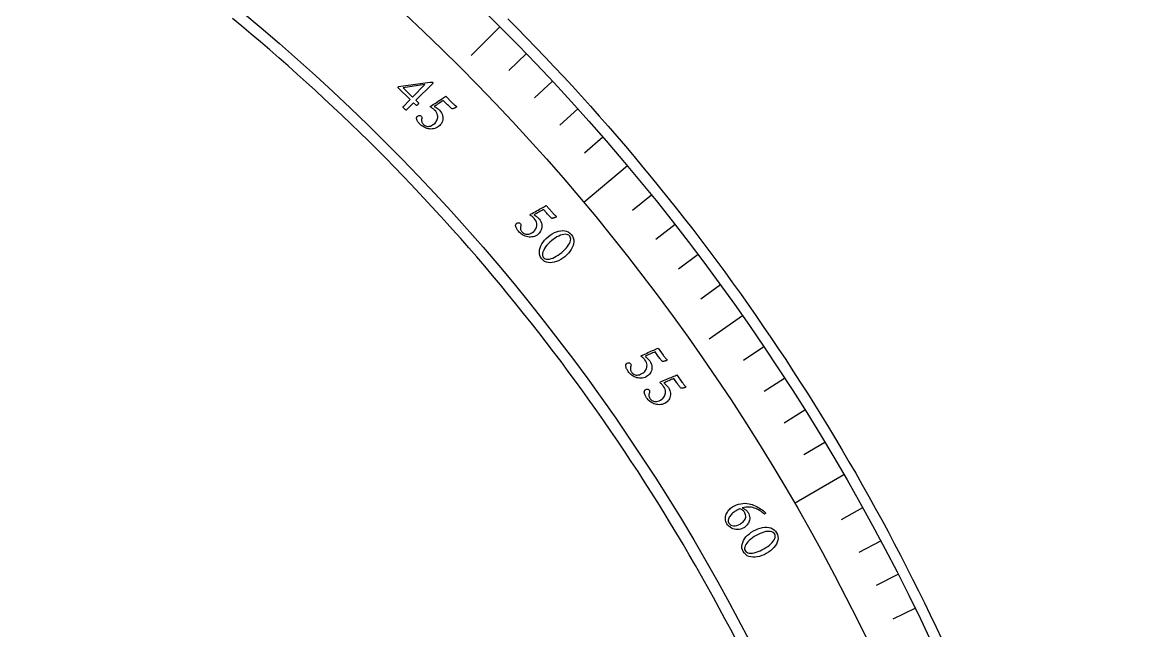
# Model space of a CAD drawing. Header units: millimetres. Extents: x -78 to 78, y -78 to 100.
# Drawn here: x 37.74 to 77.6, y 33.22 to 55.03 of the extents above; entities that cross this region are included whole.
import ezdxf

# ---------------------------------------------------------------- set-up
doc = ezdxf.new("R2010")
doc.units = ezdxf.units.MM
for name, color, linetype in [('CUT_INNER', 6, 'Continuous'), ('CUT_OUTER', 1, 'Continuous'), ('ENGRAVE', 7, 'Continuous'), ('ENGRAVE_FINE', 8, 'Continuous'), ('TEXT', 5, 'Continuous')]:
    doc.layers.add(name, color=color, linetype=linetype)

msp = doc.modelspace()

# ---------------------------------------------------------------- linework, layer by layer
at = {"layer": 'CUT_INNER'}
msp.add_lwpolyline([(63.3508, 32.8686), (63.148, 33.2567), (62.9427, 33.6436), (62.7351, 34.0292), (62.5251, 34.4135), (62.3128, 34.7965), (62.0981, 35.1781), (61.8811, 35.5585), (61.6617, 35.9375), (61.4401, 36.3152), (61.2161, 36.6915), (60.9898, 37.0664), (60.7612, 37.44), (60.5303, 37.8121), (60.2972, 38.1828), (60.0618, 38.552), (59.8241, 38.9198), (59.5842, 39.2862), (59.342, 39.651), (59.0976, 40.0144), (58.8509, 40.3763), (58.6021, 40.7366), (58.351, 41.0954), (58.0978, 41.4527), (57.8423, 41.8084), (57.5847, 42.1625), (57.3249, 42.5151), (57.063, 42.866), (56.7989, 43.2153), (56.5326, 43.563), (56.2643, 43.9091), (55.9938, 44.2535), (55.7212, 44.5962), (55.4465, 44.9373), (55.1698, 45.2766), (54.8909, 45.6143), (54.61, 45.9503), (54.327, 46.2845), (54.042, 46.6169), (53.7549, 46.9477), (53.4659, 47.2766), (53.1748, 47.6038), (52.8817, 47.9292), (52.5866, 48.2527), (52.2895, 48.5745), (51.9905, 48.8944), (51.6895, 49.2125), (51.3866, 49.5287), (51.0817, 49.8431), (50.7749, 50.1556), (50.4662, 50.4662), (50.1556, 50.7749), (49.8431, 51.0817), (49.5287, 51.3866), (49.2125, 51.6895), (48.8944, 51.9905), (48.5745, 52.2895), (48.2527, 52.5866), (47.9292, 52.8817), (47.6038, 53.1748), (47.2766, 53.4659), (46.9477, 53.7549), (46.6169, 54.042), (46.2845, 54.327), (45.9503, 54.61), (45.6143, 54.8909), (45.2766, 55.1698)], dxfattribs=at)
at = {"layer": 'CUT_OUTER'}
msp.add_lwpolyline([(55.1543, 55.1543), (55.4917, 54.8149), (55.827, 54.4733), (56.1602, 54.1298), (56.4913, 53.7842), (56.8202, 53.4365), (57.147, 53.0869), (57.4717, 52.7352), (57.7942, 52.3816), (58.1145, 52.026), (58.4326, 51.6684), (58.7486, 51.3089), (59.0623, 50.9475), (59.3738, 50.5841), (59.683, 50.2189), (59.9901, 49.8517), (60.2948, 49.4827), (60.5973, 49.1118), (60.8975, 48.739), (61.1954, 48.3645), (61.491, 47.9881), (61.7843, 47.6099), (62.0753, 47.2299), (62.3639, 46.8481), (62.6502, 46.4645), (62.9341, 46.0793), (63.2157, 45.6922), (63.4948, 45.3035), (63.7716, 44.913), (64.046, 44.5209), (64.318, 44.1271), (64.5875, 43.7316), (64.8546, 43.3345), (65.1193, 42.9357), (65.3815, 42.5353), (65.6413, 42.1334), (65.8986, 41.7298), (66.1534, 41.3247), (66.4057, 40.918), (66.6555, 40.5098), (66.9028, 40.1), (67.1476, 39.6888), (67.3899, 39.276), (67.6296, 38.8618), (67.8668, 38.4461), (68.1014, 38.0289), (68.3335, 37.6103), (68.563, 37.1903), (68.7899, 36.7689), (69.0142, 36.3462), (69.2359, 35.922), (69.455, 35.4965), (69.6715, 35.0697), (69.8854, 34.6415), (70.0966, 34.2121), (70.3052, 33.7813), (70.5112, 33.3493), (70.7145, 32.916)], dxfattribs=at)
at = {"layer": 'ENGRAVE'}
for points in [[(54.873, 54.873), (53.8417, 53.8417)], [(59.4467, 49.8817), (57.8824, 48.5691)], [(63.568, 44.5108), (62.3732, 43.6742)], [(67.2055, 38.8011), (65.437, 37.7801)]]:
    msp.add_lwpolyline(points, dxfattribs=at)
for radius in [77.6022, 75.5602, 71.7678]:
    msp.add_circle((0, 0), radius, dxfattribs=at)
at = {"layer": 'ENGRAVE_FINE'}
for points in [[(55.8224, 53.907), (55.1928, 53.2991)], [(56.7547, 52.9246), (56.1146, 52.3277)], [(57.6697, 51.926), (57.0193, 51.3404)], [(58.5671, 50.9116), (57.9066, 50.3375)], [(60.3082, 48.8366), (59.6281, 48.2859)], [(61.1514, 47.7767), (60.4617, 47.2379)], [(61.9759, 46.7022), (61.2769, 46.1755)], [(62.7815, 45.6134), (62.0735, 45.099)], [(64.3351, 43.3946), (63.6096, 42.9052)], [(65.0827, 42.2652), (64.3487, 41.7885)], [(65.8104, 41.1229), (65.0682, 40.6591)], [(66.5181, 39.9681), (65.7679, 39.5173)], [(67.8724, 37.6223), (67.107, 37.198)], [(68.5187, 36.432), (67.746, 36.0212)], [(69.1441, 35.2307), (68.3643, 34.8333)], [(69.7484, 34.0186), (68.9618, 33.6349)]]:
    msp.add_lwpolyline(points, dxfattribs=at)
at = {"layer": 'TEXT'}
for points in [[(52.4555, 52.8806), (52.4608, 52.8743), (52.464, 52.8676), (52.4652, 52.8607), (52.4644, 52.8534), (52.4621, 52.8464), (52.4593, 52.8401), (52.4557, 52.8344), (52.4514, 52.8294), (51.8597, 52.2334), (51.9495, 52.1441), (51.9521, 52.1392), (51.9522, 52.1321), (51.9498, 52.1229), (51.9449, 52.1117), (51.938, 52.0993), (51.9295, 52.0869), (51.9195, 52.0746), (51.908, 52.0622), (51.8998, 52.0546), (51.8922, 52.0487), (51.8852, 52.0446), (51.8787, 52.0421), (51.7736, 52.1467), (51.5108, 51.882), (51.5099, 51.8824), (51.5073, 51.8835), (51.503, 51.8854), (51.4969, 51.888), (51.4881, 51.8935), (51.4754, 51.9037), (51.4588, 51.9186), (51.4384, 51.9384), (51.4156, 51.9625), (51.401, 51.9815), (51.3947, 51.9954), (51.3967, 52.0042), (51.6543, 52.2649), (51.2261, 52.6846), (51.225, 52.6908), (51.2248, 52.6969), (51.2256, 52.7031), (51.2273, 52.7093), (51.2296, 52.7151), (51.2322, 52.7202), (51.2349, 52.7245), (51.2378, 52.728), (52.3716, 52.887), (52.3809, 52.8877), (52.3916, 52.8883), (52.4038, 52.8888), (52.4174, 52.8892), (52.4306, 52.889), (52.4413, 52.8874), (52.4496, 52.8847), (52.4555, 52.8806)], [(52.1787, 52.7955), (51.3989, 52.6869), (51.7402, 52.3517)], [(52.7048, 51.8793), (52.7452, 51.8331), (52.7772, 51.7854), (52.8006, 51.7362), (52.8157, 51.6854), (52.8233, 51.6343), (52.8248, 51.5843), (52.8201, 51.5354), (52.8091, 51.4876), (52.7927, 51.4422), (52.7716, 51.4006), (52.7458, 51.3629), (52.7153, 51.3291), (52.6751, 51.294), (52.6327, 51.265), (52.5881, 51.2419), (52.5412, 51.2249), (52.4931, 51.2133), (52.4447, 51.2067), (52.3959, 51.205), (52.3469, 51.2084), (52.2982, 51.2163), (52.2506, 51.2284), (52.2039, 51.2447), (52.1583, 51.2652), (52.1144, 51.2894), (52.0731, 51.3168), (52.0342, 51.3475), (51.9979, 51.3813), (51.983, 51.3974), (51.9674, 51.4164), (51.9511, 51.4383), (51.934, 51.463), (51.9176, 51.4893), (51.9036, 51.5157), (51.8918, 51.5424), (51.8823, 51.5692), (51.882, 51.5758), (51.8824, 51.5846), (51.8836, 51.5958), (51.8856, 51.6092), (51.8889, 51.6232), (51.8938, 51.6358), (51.9005, 51.647), (51.9089, 51.6569), (51.9256, 51.6711), (51.9431, 51.6814), (51.9615, 51.6876), (51.9807, 51.69), (51.9994, 51.6887), (52.0163, 51.6843), (52.0313, 51.6767), (52.0445, 51.666), (52.0575, 51.6499), (52.0659, 51.6324), (52.0696, 51.6136), (52.0688, 51.5935), (52.0659, 51.573), (52.0639, 51.5531), (52.0626, 51.5338), (52.0621, 51.515), (52.0633, 51.4937), (52.0671, 51.473), (52.0737, 51.4529), (52.083, 51.4333), (52.0941, 51.4146), (52.1061, 51.3971), (52.1192, 51.3806), (52.1332, 51.3654), (52.1544, 51.3466), (52.1786, 51.3305), (52.2057, 51.3171), (52.2357, 51.3063), (52.2682, 51.2994), (52.3028, 51.2979), (52.3394, 51.3016), (52.3782, 51.3105), (52.4185, 51.326), (52.4597, 51.3492), (52.502, 51.3803), (52.5451, 51.4191), (52.5681, 51.4445), (52.5885, 51.4734), (52.6065, 51.5058), (52.622, 51.5417), (52.6335, 51.5802), (52.6395, 51.6205), (52.64, 51.6624), (52.6349, 51.7061), (52.6226, 51.7506), (52.6013, 51.7951), (52.571, 51.8396), (52.5316, 51.884), (52.5178, 51.8972), (52.501, 51.9115), (52.4812, 51.9272), (52.4584, 51.9441), (52.4354, 51.9601), (52.415, 51.9728), (52.3972, 51.9823), (52.382, 51.9887), (52.3801, 51.9914), (52.3793, 51.9949), (52.3794, 51.9991), (52.3805, 52.0041), (52.3823, 52.0093), (52.3847, 52.0142), (52.3877, 52.0186), (52.3913, 52.0226), (52.4424, 52.0563), (52.4935, 52.09), (52.5445, 52.1237), (52.5956, 52.1574), (52.6459, 52.1904), (52.6944, 52.2224), (52.7412, 52.2531), (52.7862, 52.2827), (52.8283, 52.3105), (52.8661, 52.3358), (52.8996, 52.3586), (52.9289, 52.3789), (53.1522, 52.1523), (53.168, 52.1366), (53.1843, 52.1211), (53.2012, 52.1058), (53.2187, 52.0906), (53.2359, 52.0763), (53.2518, 52.0635), (53.2664, 52.0521), (53.2798, 52.0422), (53.291, 52.0342), (53.299, 52.0285), (53.3038, 52.025), (53.3053, 52.0239), (53.3068, 52.0179), (53.3082, 52.0124), (53.3095, 52.0073), (53.3107, 52.0028), (53.3113, 51.9987), (53.3108, 51.9948), (53.3093, 51.9913), (53.3067, 51.9881), (53.3031, 51.9853), (53.2969, 51.9813), (53.2883, 51.9763), (53.2771, 51.9701), (53.2641, 51.9634), (53.25, 51.9568), (53.2349, 51.9503), (53.2187, 51.944), (53.2022, 51.9383), (53.1859, 51.9339), (53.1699, 51.9307), (53.1543, 51.9288), (53.1365, 51.9438), (53.1172, 51.9604), (53.0964, 51.9786), (53.074, 51.9983), (53.0501, 52.02), (53.0246, 52.0441), (52.9976, 52.0704), (52.969, 52.0991), (52.842, 52.2279), (52.8008, 52.201), (52.7595, 52.1737), (52.7179, 52.146), (52.6761, 52.118), (52.6347, 52.0902), (52.594, 52.0633), (52.5541, 52.0375), (52.515, 52.0125), (52.5376, 52.0016), (52.5621, 51.9878), (52.5885, 51.971), (52.6169, 51.9513), (52.6444, 51.931), (52.6682, 51.9122), (52.6883, 51.8949), (52.7048, 51.8793)], [(56.2754, 47.9827), (56.3124, 47.9337), (56.3409, 47.8839), (56.3608, 47.833), (56.3721, 47.7813), (56.3761, 47.7298), (56.374, 47.6799), (56.3658, 47.6314), (56.3515, 47.5845), (56.3319, 47.5404), (56.3079, 47.5004), (56.2794, 47.4647), (56.2466, 47.4331), (56.204, 47.401), (56.1596, 47.375), (56.1135, 47.3552), (56.0655, 47.3416), (56.0167, 47.3335), (55.9679, 47.3303), (55.9192, 47.3322), (55.8705, 47.339), (55.8225, 47.3504), (55.7758, 47.3659), (55.7305, 47.3855), (55.6864, 47.4092), (55.6444, 47.4364), (55.6051, 47.4667), (55.5686, 47.5001), (55.5348, 47.5364), (55.5211, 47.5536), (55.5069, 47.5736), (55.4921, 47.5966), (55.4768, 47.6225), (55.4624, 47.6499), (55.4502, 47.6773), (55.4404, 47.7047), (55.4329, 47.7321), (55.433, 47.7387), (55.4341, 47.7475), (55.4361, 47.7585), (55.439, 47.7718), (55.4433, 47.7855), (55.4491, 47.7977), (55.4566, 47.8084), (55.4657, 47.8177), (55.4833, 47.8307), (55.5015, 47.8396), (55.5203, 47.8446), (55.5396, 47.8455), (55.5582, 47.843), (55.5747, 47.8374), (55.5892, 47.8287), (55.6016, 47.817), (55.6134, 47.8), (55.6205, 47.782), (55.6229, 47.763), (55.6206, 47.743), (55.6163, 47.7228), (55.6128, 47.7031), (55.6102, 47.6839), (55.6083, 47.6652), (55.608, 47.6439), (55.6104, 47.623), (55.6155, 47.6024), (55.6233, 47.5822), (55.6331, 47.5628), (55.6438, 47.5444), (55.6557, 47.5271), (55.6685, 47.5109), (55.6884, 47.4906), (55.7114, 47.4728), (55.7374, 47.4575), (55.7666, 47.4446), (55.7985, 47.4355), (55.8329, 47.4314), (55.8697, 47.4325), (55.909, 47.4387), (55.9503, 47.4512), (55.9931, 47.4715), (56.0374, 47.4994), (56.0833, 47.535), (56.108, 47.5587), (56.1304, 47.5861), (56.1507, 47.6171), (56.1687, 47.6518), (56.1829, 47.6895), (56.1918, 47.7292), (56.1953, 47.771), (56.1934, 47.8149), (56.1843, 47.8602), (56.1662, 47.9061), (56.1391, 47.9526), (56.103, 47.9998), (56.0902, 48.0138), (56.0744, 48.0294), (56.0558, 48.0464), (56.0343, 48.0649), (56.0125, 48.0825), (55.993, 48.0966), (55.9759, 48.1074), (55.9612, 48.1148), (55.9596, 48.1176), (55.959, 48.1212), (55.9594, 48.1254), (55.9608, 48.1303), (55.963, 48.1354), (55.9658, 48.14), (55.9691, 48.1442), (55.973, 48.148), (56.0263, 48.178), (56.0797, 48.2079), (56.133, 48.2379), (56.1864, 48.2678), (56.2389, 48.2972), (56.2895, 48.3256), (56.3384, 48.3529), (56.3854, 48.3792), (56.4294, 48.4039), (56.4689, 48.4265), (56.504, 48.4468), (56.5346, 48.465), (56.7412, 48.223), (56.7558, 48.2062), (56.771, 48.1896), (56.7868, 48.1731), (56.8031, 48.1567), (56.8192, 48.1412), (56.8342, 48.1273), (56.848, 48.1149), (56.8606, 48.1041), (56.8712, 48.0953), (56.8787, 48.089), (56.8832, 48.0852), (56.8848, 48.084), (56.8858, 48.0779), (56.8868, 48.0723), (56.8877, 48.0672), (56.8886, 48.0626), (56.8889, 48.0584), (56.8881, 48.0546), (56.8864, 48.0512), (56.8835, 48.0482), (56.8797, 48.0456), (56.8733, 48.0421), (56.8643, 48.0377), (56.8527, 48.0323), (56.8393, 48.0266), (56.8248, 48.021), (56.8093, 48.0156), (56.7927, 48.0104), (56.7757, 48.006), (56.7592, 48.0027), (56.743, 48.0007), (56.7273, 47.9999), (56.7106, 48.0162), (56.6926, 48.0341), (56.6731, 48.0537), (56.6522, 48.075), (56.6299, 48.0984), (56.6062, 48.1242), (56.5811, 48.1524), (56.5546, 48.1831), (56.4372, 48.3205), (56.3942, 48.2966), (56.351, 48.2724), (56.3075, 48.2478), (56.2639, 48.2228), (56.2205, 48.198), (56.178, 48.1741), (56.1364, 48.1512), (56.0956, 48.1291), (56.1174, 48.1166), (56.1408, 48.1011), (56.166, 48.0825), (56.1929, 48.0608), (56.2188, 48.0385), (56.2413, 48.0181), (56.2601, 47.9994), (56.2754, 47.9827)], [(57.4295, 47.4217), (57.4716, 47.3615), (57.5008, 47.2983), (57.5172, 47.2323), (57.5206, 47.1634), (57.5125, 47.0932), (57.4943, 47.0229), (57.466, 46.9527), (57.4277, 46.8825), (57.3808, 46.8137), (57.3267, 46.7479), (57.2655, 46.685), (57.1972, 46.625), (57.1246, 46.5702), (57.0505, 46.5231), (56.975, 46.4835), (56.8981, 46.4515), (56.8215, 46.4281), (56.7469, 46.4141), (56.6745, 46.4097), (56.604, 46.4147), (56.5375, 46.4304), (56.4765, 46.4579), (56.4212, 46.4971), (56.3715, 46.548), (56.332, 46.6051), (56.3047, 46.666), (56.2896, 46.7306), (56.2866, 46.7991), (56.2947, 46.8696), (56.3124, 46.9404), (56.3398, 47.0114), (56.377, 47.0826), (56.4227, 47.1524), (56.4756, 47.2193), (56.5358, 47.2833), (56.6032, 47.3443), (56.6751, 47.3999), (56.7486, 47.448), (56.8237, 47.4884), (56.9004, 47.5211), (56.9769, 47.545), (57.0516, 47.5591), (57.1244, 47.5632), (57.1952, 47.5574), (57.2623, 47.5409), (57.3238, 47.5127), (57.3795, 47.473), (57.4295, 47.4217)], [(57.376, 47.3632), (57.3442, 47.3936), (57.3066, 47.415), (57.2631, 47.4275), (57.2138, 47.4309), (57.1601, 47.4262), (57.1034, 47.4141), (57.0437, 47.3947), (56.9811, 47.368), (56.917, 47.3346), (56.8527, 47.2955), (56.7884, 47.2505), (56.7239, 47.1997), (56.6629, 47.146), (56.6073, 47.0913), (56.5571, 47.0353), (56.5122, 46.9782), (56.4738, 46.9215), (56.4427, 46.8669), (56.4189, 46.8144), (56.4024, 46.7639), (56.3943, 46.7168), (56.3956, 46.6746), (56.4063, 46.6373), (56.4265, 46.6047), (56.4597, 46.5728), (56.4985, 46.5508), (56.543, 46.5387), (56.593, 46.5364), (56.6474, 46.5429), (56.7048, 46.5568), (56.7651, 46.5782), (56.8285, 46.6072), (56.8932, 46.6424), (56.9578, 46.6826), (57.0222, 46.7277), (57.0864, 46.7777), (57.1484, 46.8313), (57.2044, 46.8854), (57.2545, 46.9402), (57.2985, 46.9956), (57.3359, 47.0504), (57.3659, 47.1035), (57.3884, 47.1548), (57.4036, 47.2044), (57.4105, 47.2509), (57.4082, 47.2928), (57.3967, 47.3303), (57.376, 47.3632)], [(60.2432, 42.8953), (60.2758, 42.8434), (60.2998, 42.7912), (60.3152, 42.7389), (60.322, 42.6863), (60.3216, 42.6347), (60.3151, 42.5851), (60.3027, 42.5376), (60.2843, 42.4921), (60.2609, 42.4498), (60.2335, 42.4121), (60.2021, 42.379), (60.1666, 42.3504), (60.1214, 42.3221), (60.0749, 42.3001), (60.0272, 42.2844), (59.9782, 42.275), (59.9289, 42.2712), (59.88, 42.2723), (59.8317, 42.2784), (59.7838, 42.2894), (59.737, 42.305), (59.6918, 42.3245), (59.6483, 42.3479), (59.6065, 42.3754), (59.567, 42.4062), (59.5305, 42.4398), (59.497, 42.4762), (59.4665, 42.5154), (59.4544, 42.5336), (59.442, 42.5548), (59.4293, 42.579), (59.4163, 42.6061), (59.4043, 42.6347), (59.3946, 42.663), (59.3872, 42.6912), (59.3821, 42.7192), (59.3828, 42.7257), (59.3846, 42.7344), (59.3876, 42.7452), (59.3917, 42.7582), (59.3971, 42.7714), (59.404, 42.7831), (59.4123, 42.7931), (59.4222, 42.8016), (59.4409, 42.813), (59.4598, 42.8203), (59.479, 42.8236), (59.4983, 42.8229), (59.5166, 42.8187), (59.5326, 42.8117), (59.5462, 42.8018), (59.5575, 42.7891), (59.5678, 42.7711), (59.5733, 42.7526), (59.5741, 42.7334), (59.57, 42.7137), (59.564, 42.6939), (59.5588, 42.6746), (59.5545, 42.6557), (59.551, 42.6372), (59.5488, 42.616), (59.5494, 42.595), (59.5527, 42.5741), (59.5587, 42.5533), (59.5667, 42.5331), (59.5759, 42.5138), (59.5861, 42.4955), (59.5975, 42.4782), (59.6156, 42.4563), (59.6369, 42.4366), (59.6615, 42.4191), (59.6894, 42.4037), (59.7204, 42.3918), (59.7543, 42.3848), (59.7911, 42.3826), (59.8308, 42.3854), (59.873, 42.3943), (59.9175, 42.4107), (59.964, 42.4347), (60.0128, 42.4662), (60.0395, 42.4876), (60.0642, 42.5129), (60.0871, 42.5421), (60.1081, 42.5751), (60.1256, 42.6113), (60.1378, 42.6501), (60.1449, 42.6914), (60.1469, 42.7354), (60.1418, 42.7813), (60.1277, 42.8286), (60.1048, 42.8773), (60.073, 42.9274), (60.0614, 42.9425), (60.0471, 42.9594), (60.03, 42.978), (60.0102, 42.9983), (59.99, 43.0177), (59.9718, 43.0335), (59.9558, 43.0457), (59.9418, 43.0544), (59.9404, 43.0573), (59.9401, 43.0609), (59.9409, 43.0651), (59.9427, 43.0699), (59.9453, 43.0747), (59.9485, 43.0791), (59.9522, 43.083), (59.9563, 43.0864), (60.0121, 43.1116), (60.0679, 43.1368), (60.1236, 43.162), (60.1794, 43.1872), (60.2343, 43.2119), (60.2872, 43.2357), (60.3383, 43.2587), (60.3874, 43.2808), (60.4333, 43.3016), (60.4746, 43.3206), (60.5114, 43.3378), (60.5435, 43.3533), (60.7282, 43.0942), (60.7413, 43.0762), (60.7549, 43.0583), (60.7692, 43.0405), (60.7841, 43.0228), (60.7988, 43.0059), (60.8125, 42.9907), (60.8251, 42.9772), (60.8368, 42.9653), (60.8465, 42.9556), (60.8535, 42.9487), (60.8577, 42.9445), (60.8591, 42.9432), (60.8596, 42.937), (60.8601, 42.9313), (60.8605, 42.9262), (60.861, 42.9215), (60.8609, 42.9173), (60.8599, 42.9136), (60.8578, 42.9104), (60.8548, 42.9077), (60.8508, 42.9054), (60.8441, 42.9025), (60.8347, 42.8988), (60.8227, 42.8945), (60.8088, 42.8899), (60.7939, 42.8857), (60.7779, 42.8817), (60.7609, 42.8779), (60.7437, 42.875), (60.7269, 42.8732), (60.7106, 42.8726), (60.6949, 42.8732), (60.6797, 42.8908), (60.6633, 42.9103), (60.6456, 42.9315), (60.6266, 42.9545), (60.6064, 42.9797), (60.5851, 43.0075), (60.5625, 43.0378), (60.5388, 43.0706), (60.4339, 43.2178), (60.3889, 43.1978), (60.3437, 43.1774), (60.2983, 43.1566), (60.2527, 43.1355), (60.2073, 43.1147), (60.1629, 43.0946), (60.1194, 43.0753), (60.0769, 43.0569), (60.0975, 43.0426), (60.1195, 43.025), (60.1429, 43.0043), (60.1678, 42.9804), (60.1918, 42.9559), (60.2123, 42.9336), (60.2294, 42.9134), (60.2432, 42.8953)], [(60.9128, 41.939), (60.9446, 41.8866), (60.9678, 41.834), (60.9824, 41.7814), (60.9883, 41.7288), (60.987, 41.6772), (60.9798, 41.6277), (60.9666, 41.5804), (60.9475, 41.5352), (60.9235, 41.4933), (60.8955, 41.4561), (60.8636, 41.4234), (60.8277, 41.3953), (60.782, 41.3678), (60.7352, 41.3466), (60.6872, 41.3316), (60.6381, 41.323), (60.5887, 41.3199), (60.5399, 41.3218), (60.4916, 41.3287), (60.4439, 41.3405), (60.3973, 41.3567), (60.3525, 41.3769), (60.3094, 41.4011), (60.268, 41.4292), (60.229, 41.4606), (60.193, 41.4948), (60.1601, 41.5317), (60.1302, 41.5714), (60.1184, 41.5898), (60.1063, 41.6112), (60.094, 41.6356), (60.0814, 41.6629), (60.0699, 41.6916), (60.0606, 41.7201), (60.0537, 41.7484), (60.049, 41.7765), (60.0498, 41.783), (60.0518, 41.7916), (60.0549, 41.8024), (60.0592, 41.8153), (60.0648, 41.8285), (60.0719, 41.84), (60.0804, 41.85), (60.0905, 41.8583), (60.1093, 41.8693), (60.1283, 41.8764), (60.1475, 41.8794), (60.1668, 41.8783), (60.1851, 41.8739), (60.2009, 41.8666), (60.2144, 41.8565), (60.2255, 41.8436), (60.2356, 41.8255), (60.2408, 41.8069), (60.2412, 41.7877), (60.2368, 41.7681), (60.2305, 41.7484), (60.225, 41.7291), (60.2204, 41.7103), (60.2166, 41.6919), (60.2141, 41.6707), (60.2143, 41.6497), (60.2173, 41.6287), (60.223, 41.6078), (60.2307, 41.5875), (60.2395, 41.5681), (60.2495, 41.5497), (60.2606, 41.5322), (60.2783, 41.51), (60.2993, 41.4899), (60.3237, 41.472), (60.3513, 41.4562), (60.3822, 41.4438), (60.4159, 41.4363), (60.4527, 41.4335), (60.4924, 41.4356), (60.5348, 41.4439), (60.5795, 41.4596), (60.6264, 41.4828), (60.6757, 41.5136), (60.7027, 41.5346), (60.7278, 41.5595), (60.7512, 41.5883), (60.7727, 41.621), (60.7907, 41.6569), (60.8036, 41.6955), (60.8113, 41.7367), (60.814, 41.7806), (60.8096, 41.8266), (60.7963, 41.8741), (60.7741, 41.9232), (60.7431, 41.9738), (60.7318, 41.9891), (60.7177, 42.0062), (60.7009, 42.025), (60.6814, 42.0457), (60.6615, 42.0654), (60.6437, 42.0815), (60.6278, 42.0939), (60.6139, 42.1028), (60.6126, 42.1058), (60.6123, 42.1094), (60.6132, 42.1135), (60.6151, 42.1183), (60.6178, 42.1231), (60.621, 42.1274), (60.6248, 42.1313), (60.629, 42.1346), (60.6851, 42.159), (60.7413, 42.1833), (60.7975, 42.2076), (60.8536, 42.2318), (60.9089, 42.2557), (60.9622, 42.2787), (61.0136, 42.3009), (61.0631, 42.3222), (61.1093, 42.3422), (61.1509, 42.3606), (61.1879, 42.3772), (61.2203, 42.3922), (61.4009, 42.1302), (61.4137, 42.112), (61.4271, 42.0939), (61.4411, 42.0759), (61.4557, 42.0579), (61.4701, 42.0408), (61.4835, 42.0254), (61.496, 42.0117), (61.5074, 41.9996), (61.517, 41.9898), (61.5239, 41.9828), (61.528, 41.9785), (61.5294, 41.9771), (61.5298, 41.971), (61.5302, 41.9653), (61.5306, 41.9601), (61.5309, 41.9555), (61.5308, 41.9513), (61.5297, 41.9476), (61.5276, 41.9444), (61.5245, 41.9417), (61.5204, 41.9395), (61.5137, 41.9367), (61.5043, 41.9332), (61.4922, 41.929), (61.4782, 41.9247), (61.4633, 41.9207), (61.4472, 41.9169), (61.4302, 41.9135), (61.4129, 41.9108), (61.3961, 41.9092), (61.3798, 41.9089), (61.3641, 41.9097), (61.3492, 41.9276), (61.3331, 41.9473), (61.3157, 41.9688), (61.2971, 41.9922), (61.2773, 42.0177), (61.2564, 42.0458), (61.2343, 42.0764), (61.2112, 42.1097), (61.1085, 42.2585), (61.0633, 42.2392), (61.0178, 42.2195), (60.972, 42.1994), (60.9261, 42.1791), (60.8804, 42.1589), (60.8357, 42.1395), (60.7919, 42.121), (60.749, 42.1032), (60.7694, 42.0885), (60.7912, 42.0707), (60.8143, 42.0496), (60.8388, 42.0253), (60.8623, 42.0004), (60.8825, 41.9778), (60.8993, 41.9573), (60.9128, 41.939)], [(63.7703, 37.4513), (63.7953, 37.4037), (63.8134, 37.3573), (63.8248, 37.3123), (63.8294, 37.2685), (63.8283, 37.2263), (63.8228, 37.186), (63.813, 37.1476), (63.7986, 37.1111), (63.781, 37.0766), (63.761, 37.0445), (63.7387, 37.0148), (63.7141, 36.9873), (63.6886, 36.9625), (63.6633, 36.9407), (63.6383, 36.922), (63.6136, 36.9062), (63.5617, 36.8803), (63.508, 36.8617), (63.4524, 36.8503), (63.395, 36.8461), (63.3376, 36.8489), (63.2819, 36.8583), (63.2281, 36.8743), (63.176, 36.8971), (63.1273, 36.9264), (63.0838, 36.9623), (63.0454, 37.0047), (63.0121, 37.0538), (62.9908, 37.0953), (62.9751, 37.1374), (62.9653, 37.1803), (62.9611, 37.224), (62.962, 37.2676), (62.9672, 37.3105), (62.9768, 37.3528), (62.9908, 37.3943), (63.0086, 37.4346), (63.0297, 37.4734), (63.0542, 37.5105), (63.0821, 37.546), (63.1124, 37.5791), (63.1446, 37.6089), (63.1785, 37.6355), (63.2141, 37.6589), (63.2852, 37.6974), (63.3577, 37.7291), (63.4317, 37.7541), (63.5072, 37.7722), (63.583, 37.7832), (63.6579, 37.7865), (63.732, 37.7822), (63.8051, 37.7703), (63.8604, 37.7565), (63.9158, 37.7395), (63.9713, 37.719), (64.0268, 37.6952), (64.0814, 37.6688), (64.1341, 37.6406), (64.185, 37.6107), (64.2341, 37.579), (64.2802, 37.5462), (64.3224, 37.5132), (64.3606, 37.4799), (64.3948, 37.4463), (64.397, 37.4395), (64.3958, 37.4322), (64.3911, 37.4246), (64.3831, 37.4165), (64.374, 37.409), (64.3661, 37.4029), (64.3595, 37.3981), (64.3542, 37.3946), (64.326, 37.4192), (64.2948, 37.4447), (64.2605, 37.4711), (64.2231, 37.4984), (64.1827, 37.5253), (64.1394, 37.5507), (64.0932, 37.5745), (64.0441, 37.5968), (63.9924, 37.6162), (63.938, 37.6315), (63.8812, 37.6427), (63.8218, 37.6498), (63.76, 37.6518), (63.6956, 37.6474), (63.6288, 37.6367), (63.5596, 37.6198), (63.5931, 37.6056), (63.6252, 37.5886), (63.656, 37.5688), (63.6853, 37.5464), (63.7121, 37.5225), (63.7352, 37.4987), (63.7546, 37.475), (63.7703, 37.4513)], [(63.4699, 37.5871), (63.4537, 37.5799), (63.4375, 37.5723), (63.4211, 37.5644), (63.4046, 37.556), (63.3882, 37.5474), (63.3719, 37.5386), (63.3557, 37.5295), (63.3397, 37.5201), (63.3089, 37.5007), (63.2783, 37.4793), (63.248, 37.4558), (63.218, 37.4303), (63.1892, 37.4032), (63.1626, 37.375), (63.1382, 37.3458), (63.116, 37.3156), (63.0968, 37.2847), (63.0813, 37.2537), (63.0696, 37.2225), (63.0615, 37.1912), (63.0581, 37.1604), (63.0602, 37.1306), (63.0679, 37.1019), (63.0811, 37.0742), (63.1109, 37.0352), (63.1487, 37.0063), (63.1946, 36.9873), (63.2485, 36.9784), (63.3069, 36.9795), (63.3664, 36.9906), (63.427, 37.0118), (63.4886, 37.043), (63.5266, 37.0672), (63.5615, 37.0934), (63.5932, 37.1218), (63.6218, 37.1524), (63.6462, 37.1847), (63.6652, 37.2186), (63.679, 37.254), (63.6874, 37.2908), (63.6894, 37.329), (63.6838, 37.3681), (63.6707, 37.4082), (63.6501, 37.4493), (63.6373, 37.4692), (63.6224, 37.4893), (63.6053, 37.5095), (63.5861, 37.5299), (63.5636, 37.5488), (63.5368, 37.5646), (63.5055, 37.5774), (63.4699, 37.5871)], [(64.7917, 36.7287), (64.8227, 36.6621), (64.8405, 36.5948), (64.8451, 36.527), (64.8365, 36.4586), (64.8164, 36.3908), (64.7863, 36.3247), (64.7463, 36.2605), (64.6963, 36.198), (64.6381, 36.1385), (64.5734, 36.083), (64.5022, 36.0317), (64.4245, 35.9845), (64.3435, 35.9431), (64.2624, 35.9096), (64.1812, 35.8837), (64.0999, 35.8656), (64.0204, 35.8558), (63.9446, 35.855), (63.8724, 35.8632), (63.8039, 35.8804), (63.7411, 35.9074), (63.6858, 35.945), (63.6382, 35.9932), (63.598, 36.0521), (63.5691, 36.1151), (63.5528, 36.1798), (63.5491, 36.2461), (63.5581, 36.3141), (63.5782, 36.3821), (63.608, 36.4487), (63.6473, 36.5139), (63.6963, 36.5775), (63.7534, 36.6384), (63.8171, 36.6951), (63.8875, 36.7476), (63.9645, 36.7959), (64.045, 36.8383), (64.1257, 36.8728), (64.2067, 36.8996), (64.2879, 36.9185), (64.3674, 36.9288), (64.4434, 36.9297), (64.5158, 36.9211), (64.5846, 36.9031), (64.6478, 36.8751), (64.7034, 36.8368), (64.7514, 36.7879), (64.7917, 36.7287)], [(64.7289, 36.6804), (64.7029, 36.7159), (64.6695, 36.7435), (64.6289, 36.7633), (64.5809, 36.7753), (64.5272, 36.7799), (64.4692, 36.7779), (64.4071, 36.7691), (64.3408, 36.7537), (64.2719, 36.732), (64.2018, 36.7046), (64.1306, 36.6714), (64.0582, 36.6326), (63.9888, 36.5904), (63.9246, 36.5461), (63.8654, 36.4997), (63.8114, 36.4512), (63.7637, 36.4021), (63.7235, 36.3537), (63.691, 36.3061), (63.666, 36.2593), (63.6498, 36.2143), (63.6438, 36.1726), (63.6479, 36.1339), (63.6621, 36.0983), (63.6892, 36.0612), (63.7237, 36.0328), (63.7653, 36.0131), (63.8142, 36.0022), (63.8689, 35.9991), (63.9278, 36.0028), (63.9909, 36.0135), (64.0584, 36.031), (64.1283, 36.0544), (64.1988, 36.0827), (64.2701, 36.116), (64.342, 36.1541), (64.4124, 36.1961), (64.4769, 36.2397), (64.5357, 36.2849), (64.5887, 36.3318), (64.635, 36.3793), (64.6738, 36.4264), (64.7049, 36.4731), (64.7285, 36.5193), (64.7434, 36.5638), (64.7484, 36.6055), (64.7435, 36.6444), (64.7289, 36.6804)]]:
    msp.add_lwpolyline(points, close=True, dxfattribs=at)

doc.saveas('drawing.dxf')
